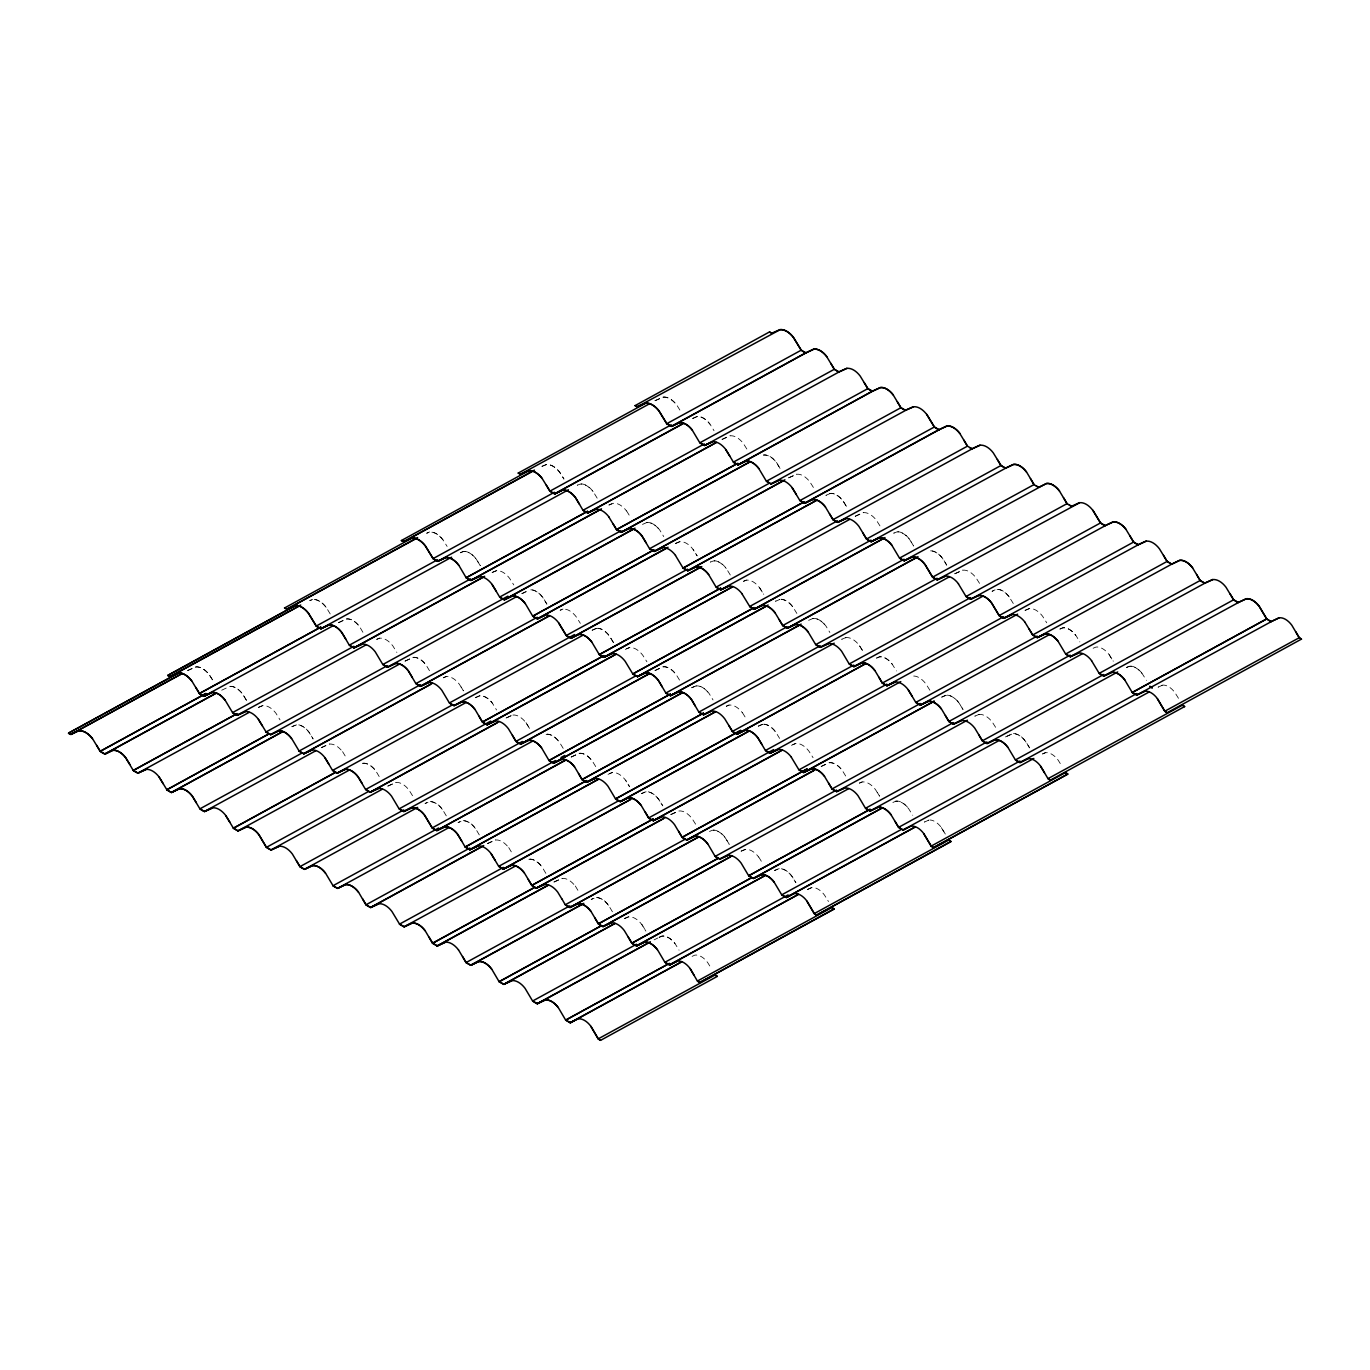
<?xml version="1.0" encoding="UTF-8"?>
<svg xmlns="http://www.w3.org/2000/svg" width="1370" height="1370" viewBox="0 0 1370 1370"><rect width="100%" height="100%" fill="white"/><g stroke="black" fill="none" stroke-linecap="round" stroke-linejoin="round"><path stroke-width="0.75" stroke-dasharray="5 3.75" d="M338.493 622.614L346.37 618.915A17.348 10.275 61.3 0 1 359.471 626.484L363.41 633.111M521.901 593.587L525.566 591.72M405.058 661.042L412.935 657.343A17.348 10.275 61.3 0 1 426.036 664.929L429.974 671.54M655.031 670.444L662.909 666.762A17.348 10.275 61.3 0 1 676.009 674.331L680.017 680.89M571.204 756.959L579.082 753.277A17.348 10.275 61.3 0 1 592.2 760.847L596.207 767.405M821.178 766.378L829.055 762.679A17.348 10.275 61.3 0 1 842.156 770.248L846.18 776.824M338.544 622.751L346.422 619.052A17.193 10.172 61.3 0 1 359.419 626.552M221.717 690.206L229.578 686.507A17.193 10.172 61.3 0 1 242.576 694.008L246.651 700.515M521.953 593.724L528.426 590.641M405.109 661.179L412.986 657.497A17.193 10.172 61.3 0 1 425.984 664.998M655.083 670.598L662.96 666.899A17.193 10.172 61.3 0 1 675.941 674.4M571.256 757.113L579.133 753.414A17.193 10.172 61.3 0 1 592.131 760.915M821.229 766.515L829.107 762.816A17.193 10.172 61.3 0 1 842.105 770.317M654.124 939.854L657.805 937.988M722.058 439.325L730.073 435.694M788.64 477.753L796.638 474.14M321.282 747.575L329.279 743.961M855.205 516.182L863.203 512.568M387.847 786.02L395.844 782.39M954.787 573.688L962.785 570.057M487.429 843.509L495.426 839.878M670.838 814.482L677.414 811.451M553.994 881.938L561.991 878.307M722.127 439.462L730.107 435.848A17.69 10.48 61.3 0 1 743.328 443.469L747.455 449.994M788.692 477.907L796.689 474.277A17.69 10.48 61.3 0 1 809.893 481.897L814.02 488.439M321.333 747.729L329.331 744.098A17.69 10.48 61.3 0 1 342.534 751.736M855.257 516.336L863.254 512.705A17.69 10.48 61.3 0 1 876.457 520.343L880.585 526.868M387.898 786.157L395.896 782.527A17.69 10.48 61.3 0 1 409.099 790.165L413.158 796.741M954.839 573.824L962.836 570.194A17.69 10.48 61.3 0 1 976.039 577.832L980.166 584.356M487.48 843.646L495.478 840.033A17.69 10.48 61.3 0 1 508.681 847.653M670.889 814.619L678.886 811.006A17.69 10.48 61.3 0 1 692.09 818.626L696.217 825.151M554.045 882.075L562.042 878.461A17.69 10.48 61.3 0 1 575.246 886.082M655.014 400.605L663.131 397.06A18.375 10.874 61.3 0 1 676.66 404.869L680.787 411.514M187.656 670.427L195.773 666.882A18.375 10.874 61.3 0 1 209.302 674.691L213.446 681.335L209.233 674.759A18.221 10.789 61.3 0 0 195.824 667.019L187.707 670.581M655.065 400.742L663.183 397.197A18.221 10.789 61.3 0 1 676.592 404.938M1162.205 685.308L1158.078 687.175L1162.154 685.171A16.68 9.881 61.3 0 1 1174.998 692.689L1178.988 699.145M1042.621 754.014L1045.361 752.764A16.68 9.881 61.3 0 1 1058.154 760.144L1062.161 766.601M928.535 820.219L924.407 822.086L928.483 820.082M807.564 889.541L811.691 887.674A16.68 9.881 61.3 0 1 824.466 895.055L828.473 901.511M692.107 956.38L694.847 955.13A16.68 9.881 61.3 0 1 707.639 962.528L711.646 968.984M1042.553 753.877L1045.31 752.627M807.495 889.404L811.639 887.537M692.758 418.518L696.936 416.685A17.193 10.172 61.3 0 1 709.934 424.186M460.474 552.812L463.265 551.596A17.193 10.172 61.3 0 1 476.246 559.097L480.322 565.604M642.479 524.402L646.657 522.587A17.348 10.275 61.3 0 1 659.723 530.002L663.731 536.578M291.964 726.768L296.143 724.953A17.193 10.172 61.3 0 1 309.14 732.453L313.131 738.995L309.209 732.385A17.348 10.275 61.3 0 0 296.091 724.798L291.896 726.631M592.2 630.286L596.395 628.47M475.373 697.741L479.551 695.926A17.193 10.172 61.3 0 1 492.549 703.426L496.539 709.968M893.839 533.204L896.631 531.988A17.193 10.172 61.3 0 1 909.629 539.489L913.619 546.031L909.697 539.42A17.348 10.275 61.3 0 0 896.579 531.834L893.788 533.067M775.608 601.259L779.804 599.443L775.54 601.122M808.625 620.336L812.821 618.504A17.348 10.275 61.3 0 1 825.87 625.936L829.877 632.495M691.781 687.791L695.977 685.959A17.348 10.275 61.3 0 1 709.026 693.391L713.034 699.95M876.594 658.148L879.386 656.932A17.193 10.172 61.3 0 1 892.367 664.433L896.442 670.94M758.346 726.22L762.542 724.387M641.52 793.675L645.698 791.843A17.193 10.172 61.3 0 1 658.696 799.344L662.772 805.851L658.696 799.344A17.348 10.275 61.3 0 0 645.647 791.706L641.451 793.538M1059.986 629.121L1062.777 627.905A17.348 10.275 61.3 0 1 1075.844 635.337L1079.851 641.913M941.755 697.193L945.951 695.361A17.193 10.172 61.3 0 1 958.932 702.861L963.007 709.369M709.472 831.487L712.263 830.271A17.193 10.172 61.3 0 1 725.261 837.772L729.251 844.331L725.329 837.704A17.348 10.275 61.3 0 0 712.212 830.134M1126.551 667.567L1129.342 666.334A17.193 10.172 61.3 0 1 1142.34 673.835L1146.416 680.342M892.88 802.477L895.672 801.262A17.193 10.172 61.3 0 1 908.67 808.762L912.745 815.253M774.649 870.532L778.828 868.717A17.348 10.275 61.3 0 1 791.894 876.149L795.901 882.708L791.826 876.218A17.193 10.172 61.3 0 0 778.828 868.717L774.581 870.395M659.21 937.388L662.001 936.172A17.193 10.172 61.3 0 1 674.982 943.673M692.672 418.381L696.885 416.548A17.348 10.275 61.3 0 1 709.985 424.118L714.01 430.694M460.406 552.675L463.214 551.459M592.131 630.149L596.344 628.316M475.304 697.604L479.5 695.772A17.348 10.275 61.3 0 1 492.601 703.358M691.713 687.654L694.521 686.421M876.526 658.011L879.334 656.795A17.348 10.275 61.3 0 1 892.435 664.364M758.278 726.083L762.491 724.25M1059.935 628.984L1062.726 627.768A17.193 10.172 61.3 0 1 1075.775 635.406M941.687 697.056L945.899 695.224M1126.5 667.413L1129.308 666.197M659.141 937.251L661.95 936.018A17.348 10.275 61.3 0 1 675.05 943.605L679.058 950.163M609.016 505.085L613.28 503.304A17.69 10.48 61.3 0 1 626.484 510.924M492.19 572.54L496.437 570.759A17.69 10.48 61.3 0 1 509.64 578.38L513.784 584.921M376.767 639.413L379.593 638.214A17.69 10.48 61.3 0 1 392.796 645.835L396.872 652.428M258.502 707.451L262.766 705.67A17.69 10.48 61.3 0 1 275.969 713.29L280.028 719.884M675.598 543.513L679.845 541.732A17.69 10.48 61.3 0 1 693.049 549.353L697.176 555.895L693.049 549.353M443.332 677.842L446.158 676.643A17.69 10.48 61.3 0 1 459.378 684.281L463.437 690.857L459.429 684.195M743.567 581.36L746.41 580.161A17.69 10.48 61.3 0 1 759.614 587.798L763.741 594.323M625.319 649.414L629.566 647.616A17.69 10.48 61.3 0 1 642.77 655.254L646.914 661.779M511.318 715.671L504.742 718.702L511.25 715.534M726.323 706.303L729.148 705.122A17.69 10.48 61.3 0 1 742.352 712.742M608.057 774.358L612.322 772.577A17.69 10.48 61.3 0 1 625.525 780.198L629.583 786.774L625.576 780.129M1025.137 610.421L1029.401 608.64A17.69 10.48 61.3 0 1 1042.604 616.26L1046.731 622.785M791.466 745.331L795.713 743.55A17.69 10.48 61.3 0 1 808.916 751.171L813.061 757.696M1093.123 648.25L1095.966 647.068A17.69 10.48 61.3 0 1 1109.169 654.689L1113.296 661.213M859.452 783.178L862.278 781.979A17.69 10.48 61.3 0 1 875.481 789.599L879.557 796.193L875.55 789.531M741.187 851.215L745.451 849.434A17.69 10.48 61.3 0 1 758.655 857.055M624.36 918.671L628.607 916.89A17.69 10.48 61.3 0 1 641.811 924.51L645.869 931.103M608.948 504.948L611.808 503.749M492.121 572.403L496.385 570.622M376.699 639.259L379.558 638.077M258.433 707.314L262.715 705.533M675.513 543.376L679.794 541.595M562.95 609.051L560.107 610.232L563.001 609.188A17.69 10.48 61.3 0 1 576.205 616.808L580.349 623.35M443.263 677.705L446.123 676.506M743.516 581.222L746.359 580.024M626.672 648.678L629.515 647.479M845.941 637.512L841.677 639.31L845.992 637.667A17.69 10.48 61.3 0 1 859.196 645.287L863.34 651.812L859.196 645.287M726.254 706.167L729.097 704.968M609.41 773.622L612.27 772.423M1025.068 610.284L1029.35 608.486M792.819 744.595L795.662 743.396M979.071 714.386L974.806 716.167L979.122 714.524A17.69 10.48 61.3 0 1 992.325 722.144L996.469 728.686M859.384 783.024L862.244 781.842M741.119 851.078L745.4 849.297M624.292 918.534L628.556 916.753M542.023 466.399L546.339 464.653A18.221 10.789 61.3 0 1 559.748 472.393L563.875 479.021M541.955 466.262L546.288 464.516A18.375 10.874 61.3 0 1 559.816 472.325L563.96 478.969M312.617 599.426L309.723 600.591L312.668 599.563A18.221 10.789 61.3 0 1 326.077 607.304M442.904 539.848A18.221 10.789 61.3 0 0 429.495 532.108L426.618 533.272L429.461 531.971A18.375 10.874 61.3 0 1 442.972 539.78L447.117 546.424M330.204 613.931L326.128 607.235A18.375 10.874 61.3 0 0 314.038 599.375M1109.169 654.689L1113.228 661.282M929.905 690.24L925.76 683.716A17.69 10.48 61.3 0 0 912.557 676.095M759.614 587.781L763.672 594.374M626.535 510.856L630.611 517.466M742.42 712.674L746.496 719.267M758.706 856.986L762.782 863.597M525.994 722.624L530.07 729.234L525.926 722.692A17.69 10.48 61.3 0 0 512.722 715.072M641.879 924.442L645.955 931.052M575.314 886.013L579.304 892.675M508.732 847.585L512.74 854.229M342.586 751.65L346.593 758.312M1013.286 603.485L1009.211 596.977A17.193 10.172 61.3 0 0 996.213 589.477L992.034 591.309L996.161 589.34A17.348 10.275 61.3 0 1 1009.279 596.909M946.721 565.039L942.714 558.481A17.348 10.275 61.3 0 0 929.596 550.911A17.193 10.172 61.3 0 1 942.646 558.549L946.636 565.091M1029.572 747.797L1025.565 741.221A17.348 10.275 61.3 0 0 1012.464 733.652L1004.587 737.351L1012.516 733.806A17.193 10.172 61.3 0 1 1025.496 741.307L1029.504 747.849M962.939 709.42L958.932 702.861A17.348 10.275 61.3 0 0 947.269 695.138M781.123 599.221A17.348 10.275 61.3 0 1 792.853 606.876L796.861 613.435M730.296 575.006L726.288 568.447A17.348 10.275 61.3 0 0 713.188 560.861L710.379 562.094L713.222 561.015A17.193 10.172 61.3 0 1 726.22 568.516M763.861 724.165A17.348 10.275 61.3 0 1 775.591 731.82L779.598 738.396M597.166 498.149L593.159 491.573A17.348 10.275 61.3 0 0 580.041 484.004L577.249 485.22L580.092 484.141A17.193 10.172 61.3 0 1 593.09 491.642M613.452 642.462L609.444 635.903A17.348 10.275 61.3 0 0 597.714 628.231M613.383 642.513L609.376 635.971A17.193 10.172 61.3 0 0 597.748 628.385M546.887 604.033L542.88 597.457A17.348 10.275 61.3 0 0 529.779 589.888A17.193 10.172 61.3 0 1 542.811 597.543L546.818 604.084M480.253 565.656L476.246 559.097A17.348 10.275 61.3 0 0 464.584 551.374M563.19 748.345L559.183 741.787A17.348 10.275 61.3 0 0 546.065 734.217M612.424 911.786L608.486 905.159A17.348 10.275 61.3 0 0 595.385 897.59L591.172 899.422L595.436 897.727A17.193 10.172 61.3 0 1 608.417 905.227M545.859 873.358L541.921 866.731A17.348 10.275 61.3 0 0 528.82 859.161M479.294 834.929L475.356 828.302A17.348 10.275 61.3 0 0 462.255 820.733L458.042 822.565L462.289 820.87A17.193 10.172 61.3 0 1 475.287 828.37M446.278 815.852L442.339 809.242A17.348 10.275 61.3 0 0 429.238 801.673L425.025 803.488L429.272 801.81A17.193 10.172 61.3 0 1 442.27 809.31M362.656 763.227A17.348 10.275 61.3 0 1 375.774 770.813L379.695 777.424M246.566 700.567L242.576 694.008A17.348 10.275 61.3 0 0 229.526 686.37M945.317 834.056L941.378 827.531A16.834 9.967 61.3 0 0 929.836 819.979M941.31 827.6L945.249 834.107M763.501 455.114A17.193 10.172 61.3 0 1 776.499 462.615L780.489 469.174L776.567 462.546A17.348 10.275 61.3 0 0 763.45 454.977M646.657 522.587A17.193 10.172 61.3 0 1 659.655 530.07M781.157 599.358A17.193 10.172 61.3 0 1 792.785 606.944M812.821 618.504A17.193 10.172 61.3 0 1 825.802 626.004M695.977 685.959A17.193 10.172 61.3 0 1 708.958 693.46M763.895 724.302A17.193 10.172 61.3 0 1 775.54 731.888M546.116 734.354A17.193 10.172 61.3 0 1 559.114 741.855M362.707 763.381A17.193 10.172 61.3 0 1 375.705 770.882M528.854 859.298A17.193 10.172 61.3 0 1 541.852 866.799M1130.678 666.111A17.348 10.275 61.3 0 1 1142.409 673.766M895.62 801.107A17.348 10.275 61.3 0 1 908.721 808.677M830.066 493.56L825.887 495.375L830.014 493.405A17.348 10.275 61.3 0 1 843.132 500.992L847.139 507.551L843.064 501.06A17.193 10.172 61.3 0 0 830.066 493.56"/><path stroke-width="1.5" d="M667.704 964.257L565.759 1020.068L570.28 1022.654L577.986 1018.903A16.834 9.967 61.3 0 1 590.898 1026.336L598.21 1038.922L600.505 1040.395L717.315 976.382L715.054 974.909M717.315 976.382L715.02 975.012L598.279 1038.837L590.881 1026.336M578.534 773.553L582.044 779.581L586.737 782.287L594.666 778.52A17.861 10.566 61.3 0 1 607.989 786.209L615.558 798.933L617.921 800.457L620.216 801.484L628.059 797.802A17.348 10.275 61.3 0 1 641.16 805.354L648.609 818.01L650.938 819.517L653.267 820.579L661.231 816.948A17.861 10.566 61.3 0 1 674.554 824.637L682.123 837.361L684.486 838.885L686.815 840.067L694.624 836.231A17.348 10.275 61.3 0 1 707.725 843.783L715.174 856.438L717.503 857.826L719.832 859.007L727.795 855.377A17.861 10.566 61.3 0 1 741.119 863.066L748.688 875.79L751.051 877.314L753.38 878.495L761.24 874.796A17.193 10.172 61.3 0 1 774.238 882.297L781.739 894.867L784.068 896.374L786.346 897.538L794.035 893.634A16.834 9.967 61.3 0 1 806.947 901.083L814.26 913.653L816.554 915.126L950.986 841.454L948.725 839.998M690.103 968.521L697.433 981.108L699.71 982.581L834.142 909.046L831.881 907.454M923.722 833.696L931.172 846.112L933.381 847.67L1067.829 773.999L1065.569 772.543L931.172 846.112L923.774 833.611A16.834 9.967 61.3 0 0 910.879 826.178L903.19 830.083L898.583 827.412L895.072 821.401M1050.225 780.215L1184.656 706.543L1182.379 705.19L1047.999 778.657L1050.225 780.215L1047.999 778.657L1040.618 766.155A16.834 9.967 61.3 0 0 1027.723 758.723L1019.999 762.473L1017.739 761.343L1015.427 759.956L1007.909 747.386A17.348 10.275 61.3 0 0 994.86 739.749L987.016 743.448L982.376 740.879L978.796 734.817M1157.393 698.786L1164.791 711.287L1167.069 712.76L1164.842 711.201L1157.462 698.7A16.834 9.967 61.3 0 0 1144.549 691.251L1136.843 695.018L1134.583 694.008L1132.254 692.501L1124.753 679.931A17.193 10.172 61.3 0 0 1111.755 672.43L1103.895 676.129L1101.566 674.948L1099.202 673.423L1091.582 660.768M1184.656 706.68L1182.413 705.088M1167.069 712.76L1301.5 639.088L1299.239 637.632L1295.763 631.741M641.194 404.903L637.444 406.702L635.063 405.623L769.495 331.934L771.841 333.15L779.975 329.605A18.375 10.874 61.3 0 1 793.487 337.414L801.21 350.103L803.573 351.628L805.903 352.929L813.78 349.23A17.193 10.172 61.3 0 1 826.761 356.731L834.313 369.198L836.59 370.688L838.954 372.006L846.951 368.393A17.69 10.48 61.3 0 1 860.154 376.014L867.826 388.549L870.138 390.056L872.416 391.221L880.345 387.659A17.193 10.172 61.3 0 1 893.326 395.159L900.878 407.626L903.155 409.116L905.467 410.298L913.516 406.821A17.69 10.48 61.3 0 1 926.719 414.442L934.357 427.08L936.703 428.604L939.032 429.786L946.91 426.104A17.193 10.172 61.3 0 1 959.89 433.605L967.443 446.072L969.72 447.545L972.083 448.88L980.081 445.25A17.69 10.48 61.3 0 1 993.284 452.871L1000.956 465.406L1003.268 466.913L1005.546 468.078L1013.423 464.379A17.348 10.275 61.3 0 1 1026.524 471.965L1034.007 484.5M637.444 406.702L780.01 329.742A18.221 10.789 61.3 0 1 793.418 337.482L801.176 350.206L803.573 351.748L805.851 352.792L813.729 349.093A17.348 10.275 61.3 0 1 826.829 356.662M579.493 504.28L575.503 497.738A17.193 10.172 61.3 0 0 562.505 490.237L554.644 493.936L552.315 492.618L549.969 491.128L542.16 478.49A18.375 10.874 61.3 0 0 528.7 470.612L520.6 474.157L518.237 473.078L647.051 402.455M520.6 474.157L649.448 403.808M478.849 576.856L470.852 580.469L468.489 579.27L466.177 577.763L458.71 565.108A17.348 10.275 61.3 0 0 445.61 557.556L437.766 561.238L435.472 560.073L433.143 558.583L425.368 545.859A18.375 10.874 61.3 0 0 411.856 538.067L403.756 541.612L401.393 540.534L528.34 470.938M403.756 541.612L534.437 470.098M401.393 540.534L403.79 541.749L532.622 471.263M594.734 778.657L586.737 782.287L584.374 780.951L582.113 779.496L574.595 766.926A17.193 10.172 61.3 0 0 561.546 759.511L553.668 763.193L551.356 762.028L549.028 760.521L541.578 747.866A17.193 10.172 61.3 0 0 528.529 740.451L520.651 744.133L518.339 742.831L516.028 741.358L508.39 728.703A17.861 10.566 61.3 0 0 495.084 721.031L487.155 724.781L484.774 723.583L482.463 722.093L475.013 709.42A17.348 10.275 61.3 0 0 461.913 701.868L454.087 705.704L451.775 704.522L449.411 702.998L441.825 690.274A17.861 10.566 61.3 0 0 428.519 682.585L420.573 686.353L418.21 685.154L415.898 683.647L408.448 670.992A17.193 10.172 61.3 0 0 395.399 663.577L387.522 667.276L385.193 666.094L382.846 664.57L375.26 651.846A17.861 10.566 61.3 0 0 361.954 644.157L354.008 647.924L351.645 646.726L349.333 645.219L341.883 632.563A17.348 10.275 61.3 0 0 328.766 625.011L320.957 628.847L318.628 627.665L316.299 626.039L308.541 613.315A18.375 10.874 61.3 0 0 295.012 605.523L286.947 609.205L284.549 607.989L413.38 537.365M284.549 607.852L286.929 609.068L417.593 537.554M286.947 609.205L415.778 538.735M296.536 604.838L167.722 675.444L170.12 676.66L178.168 672.978A18.375 10.874 61.3 0 1 191.697 680.77L199.403 693.58L201.801 695.121L204.13 696.303L211.99 692.603A17.193 10.172 61.3 0 1 224.988 700.104M296.536 604.958L167.722 675.444L170.085 676.523L173.853 674.725M170.085 676.523L300.749 605.026M170.12 676.66L298.934 606.191M196.407 802.837L192.399 796.261A17.193 10.172 61.3 0 0 179.35 788.846L171.473 792.545L169.161 791.244L166.849 789.754L159.211 777.115A17.861 10.566 61.3 0 0 145.905 769.426L137.959 773.194L135.596 771.995L133.284 770.488L125.766 757.918A17.193 10.172 61.3 0 0 112.785 750.417L104.908 754.116L102.579 752.935L100.198 751.394L92.492 738.584A18.375 10.874 61.3 0 0 78.963 730.792L70.897 734.474L68.5 733.258L70.88 734.337L182.09 673.475M70.897 734.474L182.141 673.612M635.063 405.623L637.461 406.839L645.527 403.14A18.375 10.874 61.3 0 1 659.056 410.949L666.813 423.673L801.176 350.206M549.969 491.128L671.283 424.803M805.851 352.792L671.454 426.327L666.762 423.741L659.004 411.034A18.221 10.789 61.3 0 0 645.595 403.294M805.903 352.929L671.471 426.481L666.813 423.673M433.143 558.583L554.439 492.258M683.407 423.313L554.61 493.782L549.918 491.213L546.288 485.117M683.459 423.45L554.644 493.936L562.453 490.1A17.348 10.275 61.3 0 1 575.554 497.653L583.003 510.308L585.332 511.815L587.696 513.014L595.693 509.383M316.299 626.039L437.595 559.713M437.766 561.238L568.447 489.741M320.803 627.066L199.455 693.494L195.841 687.432M320.751 627.186L199.403 693.58L204.096 696.148L211.939 692.466A17.348 10.275 61.3 0 1 225.04 700.019L232.558 712.606L234.818 714.181L237.181 715.38L245.11 711.612A17.861 10.566 61.3 0 1 258.433 719.301L266.071 731.94L268.366 733.429L270.661 734.594L278.504 730.895A17.348 10.275 61.3 0 1 291.604 738.447L299.122 751.034L301.383 752.49L303.712 753.671L311.743 750.195M286.929 609.068L295.012 605.523A18.221 10.789 61.3 0 1 308.49 613.4L316.247 626.124L320.94 628.693L451.603 557.196M204.096 696.148L332.944 625.816M96.636 745.246L100.25 751.308L104.891 753.962L216.1 693.1M104.908 754.116L216.152 693.254M846.9 368.239L838.902 371.869L834.279 369.301L699.899 442.767L704.505 445.421L712.52 441.928M704.368 443.914L583.072 510.239L587.662 512.877L595.625 509.246A17.861 10.566 61.3 0 1 608.948 516.935M692.398 430.197A17.348 10.275 61.3 0 0 679.28 422.645L671.454 426.327L679.349 422.782A17.193 10.172 61.3 0 1 692.347 430.283L699.847 442.853L704.522 445.558L838.954 372.006M791.398 757.182A17.861 10.566 61.3 0 0 778.074 749.493L770.128 753.26L767.765 752.062L765.453 750.554L758.004 737.899A17.348 10.275 61.3 0 0 744.886 730.347L737.077 734.166L734.748 733.001L732.453 731.392L724.764 718.822A17.861 10.566 61.3 0 0 711.51 711.064L703.563 714.832L701.2 713.633L698.888 712.126L691.439 699.471A17.193 10.172 61.3 0 0 678.39 692.055L670.512 695.737L668.183 694.573L665.871 693.066L658.422 680.41A17.348 10.275 61.3 0 0 645.304 672.841L637.495 676.677L635.166 675.496L632.82 673.971L625.182 661.333A17.861 10.566 61.3 0 0 611.928 653.576L603.982 657.326L601.618 656.127L599.306 654.637L591.789 642.05A17.348 10.275 61.3 0 0 578.739 634.413L570.93 638.249L568.601 637.067L566.307 635.457L558.669 622.819A17.861 10.566 61.3 0 0 545.363 615.13L537.417 618.897L535.053 617.699L532.742 616.192L525.275 603.536A17.348 10.275 61.3 0 0 512.174 595.984L504.365 599.82L502.036 598.639L499.69 597.115L492.104 584.391A17.861 10.566 61.3 0 0 478.798 576.702L470.818 580.332L466.228 577.695L587.559 511.267M466.177 577.763L587.524 511.37M587.662 512.877L716.459 442.39L587.696 513.014M470.698 578.825L349.384 645.15L353.991 647.787L362.005 644.311M470.818 580.332L601.499 508.818M470.852 580.469L599.683 509.983M353.854 646.28L232.558 712.606L237.147 715.243L245.179 711.766M353.991 647.787L484.655 576.273M354.008 647.924L482.839 577.438M133.335 770.419L237.147 713.582L133.284 770.488L137.942 773.057L145.956 769.58M237.147 715.243L365.995 644.893M137.942 773.057L249.203 712.331M893.394 395.091A17.348 10.275 61.3 0 0 880.293 387.522L872.416 391.221L867.792 388.652L733.412 462.118L725.775 449.48A17.861 10.566 61.3 0 0 712.468 441.791L704.505 445.421M736.05 464.173L616.586 529.573L612.955 523.597M737.882 463.265L616.517 529.659L608.896 517.021M738.019 464.755L872.416 391.221L738.036 464.909L733.361 462.204L738.019 464.755L745.862 461.073A17.348 10.275 61.3 0 1 758.963 468.626M621.038 530.721L499.742 597.029L504.331 599.683L512.243 596.121A17.193 10.172 61.3 0 1 525.224 603.622M662.258 547.829L654.261 551.442L651.897 550.243L649.568 548.736L642.119 536.081A17.348 10.275 61.3 0 0 629.018 528.529L621.209 532.365L616.586 529.573L621.175 532.228L749.972 461.741M621.209 532.365L750.024 461.878M507.928 596.138L382.898 664.484L387.505 667.139L395.331 663.44A17.348 10.275 61.3 0 1 408.448 670.992L412.387 677.636M504.331 599.683L635.012 528.169M504.365 599.82L633.197 529.334M266.071 731.94L387.367 665.632M387.505 667.139L516.353 596.789M166.849 789.754L268.794 733.943L166.798 789.839L171.473 792.545L282.717 731.683M270.661 734.594L399.458 664.107M282.665 731.546L171.456 792.408L179.282 788.709A17.348 10.275 61.3 0 1 192.399 796.261L199.9 808.848L202.161 810.423L204.524 811.622L212.521 808.009M913.465 406.684L905.467 410.298L900.843 407.746L766.464 481.212L771.104 483.987L779.085 480.373M769.067 483.37L649.637 548.668L654.226 551.305L662.189 547.675A17.861 10.566 61.3 0 1 675.513 555.364M738.036 464.909L745.914 461.21A17.193 10.172 61.3 0 1 758.912 468.711L766.412 481.281L771.07 483.85L905.519 410.435M532.742 616.192L654.089 549.798L532.793 616.123L537.4 618.76L545.363 615.13M654.226 551.305L784.907 479.791M654.261 551.442L783.075 480.956M537.263 617.253L415.949 683.579L420.556 686.216L428.519 682.585M537.4 618.76L668.063 547.246M537.417 618.897L666.248 548.428M299.122 751.034L420.419 684.709M549.353 615.729L420.556 686.216L549.404 615.883M301.811 753.14L199.9 808.848L204.507 811.485L212.47 807.855A17.861 10.566 61.3 0 1 225.793 815.544L229.869 822.154M432.509 683.185L303.712 753.671L299.054 751.102M430.694 684.349L303.746 753.808L311.675 750.058A17.861 10.566 61.3 0 1 324.998 757.73L332.567 770.454L334.931 771.978L337.26 773.159L345.12 769.46A17.193 10.172 61.3 0 1 358.118 776.961L365.619 789.548L367.948 791.038L370.311 792.254L378.24 788.486A17.861 10.566 61.3 0 1 391.563 796.175L399.132 808.882L401.496 810.423L403.825 811.588L411.685 807.906A17.193 10.172 61.3 0 1 424.683 815.407L432.252 827.891L434.513 829.484L436.842 830.648L444.702 826.966A17.348 10.275 61.3 0 1 457.751 834.381L465.201 847.037L467.53 848.544L469.893 849.742L477.89 846.112M204.507 811.485L315.768 750.76M959.959 433.519A17.348 10.275 61.3 0 0 946.858 425.95L938.981 429.649L934.391 426.978L799.977 500.547L804.584 503.201L812.478 499.639A17.193 10.172 61.3 0 1 825.476 507.14L833.046 519.641L835.306 521.097L837.635 522.278L845.598 518.648A17.861 10.566 61.3 0 1 858.921 526.337L866.542 538.992L868.854 540.585L871.183 541.766L878.992 537.93A17.348 10.275 61.3 0 1 892.093 545.483M802.615 502.619L683.15 568.002L687.74 570.656L695.635 567.094A17.193 10.172 61.3 0 1 708.632 574.595L716.133 587.165L718.462 588.672L720.826 589.871L728.823 586.257M675.461 555.449L683.082 568.088L804.447 501.694M938.981 429.649L804.584 503.201L799.926 500.632L792.339 487.908M939.032 429.786L804.601 503.338L812.427 499.502A17.348 10.275 61.3 0 1 825.528 507.054M566.307 635.457L687.603 569.149M574.51 634.567L449.463 702.93L454.069 705.567L461.913 701.868A17.193 10.172 61.3 0 1 474.962 709.506M558.617 622.905L566.255 635.543L570.896 638.112L701.577 566.598M570.93 638.249L701.628 566.752M452.066 705.088L332.636 770.385L337.225 773.022L345.069 769.323A17.348 10.275 61.3 0 1 358.169 776.893L362.194 783.469M454.069 705.567L582.918 635.218M225.725 815.629L233.414 828.182L335.359 772.389M325.478 873.204A17.193 10.172 61.3 0 0 312.48 865.703L304.602 869.402L302.291 868.22L299.927 866.696L292.341 853.972A17.861 10.566 61.3 0 0 279.035 846.3L271.089 850.051L268.725 848.852L266.414 847.362L258.964 834.69A17.348 10.275 61.3 0 0 245.864 827.137L238.037 830.973L233.362 828.268L335.325 772.492M337.225 773.022L466.023 702.536M233.414 828.182L238.02 830.837L349.281 770.111M833.046 519.641L967.408 446.175L963.898 440.147M837.498 520.771L716.202 587.096L720.791 589.734L728.754 586.12A17.861 10.566 61.3 0 1 742.078 593.792M837.635 522.278L972.083 448.88M611.979 653.713L603.964 657.189L599.358 654.552L720.688 588.124M599.306 654.637L720.654 588.227M720.791 589.734L849.657 519.401M603.964 657.189L732.762 586.702L603.982 657.326M490.717 721.099L365.687 789.462L370.277 792.1L378.308 788.623M478.952 716.065L482.463 722.093L487.121 724.644L615.918 654.158M487.155 724.781L615.969 654.312M238.02 830.837L245.915 827.274A17.193 10.172 61.3 0 1 258.913 834.775L266.414 847.362L368.376 791.569M370.277 792.1L499.074 721.613M370.311 792.254L497.259 722.778M266.465 847.276L271.072 849.914L382.333 789.206M862.929 533.016L866.491 539.061L1000.922 465.526L1005.597 468.215L1013.475 464.533A17.193 10.172 61.3 0 1 1026.472 472.033M871.012 540.122L749.715 606.448L742.026 593.878M866.542 538.992L871.149 541.629L1005.597 468.215M632.82 673.971L754.168 607.578L632.871 673.903L637.461 676.54L645.373 672.995A17.193 10.172 61.3 0 1 658.353 680.496L662.361 687.038M775.249 612.955A17.348 10.275 61.3 0 0 762.148 605.386L754.339 609.222L749.647 606.516L754.305 609.085L884.969 537.571M754.339 609.222L883.153 538.735M516.028 741.358L635.474 676.061M637.461 676.54L768.142 605.026M637.495 676.677L766.327 606.208M522.364 741.478L399.201 808.814L403.79 811.451L411.634 807.752A17.348 10.275 61.3 0 1 424.734 815.321L432.184 827.977L434.513 829.347L436.807 830.511L444.651 826.812A17.193 10.172 61.3 0 1 457.7 834.467L461.69 841.009M649.431 673.509L520.634 743.996L515.976 741.427L512.414 735.382M649.483 673.663L520.651 744.133L528.477 740.297A17.348 10.275 61.3 0 1 541.578 747.866M296.434 860.583L299.979 866.628L403.756 809.893M403.79 811.451L532.639 741.119M299.979 866.628L304.585 869.265L417.644 807.392M1067.024 503.561L1059.489 491.094A17.193 10.172 61.3 0 0 1046.492 483.593L1038.614 487.292L1033.973 484.603L899.611 558.069L904.183 560.827L912.009 556.991A17.348 10.275 61.3 0 1 925.11 564.56L932.627 577.13L934.888 578.585L937.251 579.921L945.249 576.29M754.305 609.085L762.217 605.523A17.193 10.172 61.3 0 1 775.197 613.024L782.767 625.525L904.063 559.217M871.149 541.629L879.043 538.067A17.193 10.172 61.3 0 1 892.041 545.568L899.542 558.155L904.166 560.69L1046.44 483.439A17.348 10.275 61.3 0 1 1059.541 491.025M787.219 626.672L665.923 692.98L670.478 695.6L678.321 691.901A17.348 10.275 61.3 0 1 691.439 699.471L695.378 706.098M782.767 625.525L787.322 628.145L917.986 556.648M779.205 619.582L782.715 625.611L787.356 628.282L916.17 557.813M670.427 694.025L549.096 760.436L553.651 763.056L561.495 759.357A17.348 10.275 61.3 0 1 574.595 766.926M549.028 760.521L670.392 694.128M801.159 624.103L670.478 695.6L799.344 625.268M432.252 827.891L555.415 760.555M561.015 757.49L564.748 755.452M553.651 763.056L682.448 692.569M553.668 763.193L682.5 692.723M438.657 827.977L333.047 885.705L325.529 873.135A17.348 10.275 61.3 0 0 312.428 865.566L304.585 869.265M565.604 760.025L436.807 830.511L565.656 760.179M378.668 903.926L370.688 907.557L368.325 906.358L365.995 904.851L358.546 892.195A17.348 10.275 61.3 0 0 345.445 884.626L337.619 888.462L332.978 885.791L337.602 888.325L448.863 827.617M932.627 577.13L1066.99 503.663L1071.614 506.232L1079.611 502.602M937.08 578.277L815.784 644.585L820.373 647.222L828.336 643.609A17.861 10.566 61.3 0 1 841.659 651.298L849.229 664.022L851.592 665.546L853.921 666.71L861.798 663.029A17.348 10.275 61.3 0 1 874.831 670.444L882.348 683.013L884.609 684.606L886.972 685.805L894.901 682.037A17.861 10.566 61.3 0 1 908.224 689.726L915.811 702.45L918.157 703.974L920.486 705.156L928.295 701.32A17.348 10.275 61.3 0 1 941.395 708.872L948.913 721.459L951.174 722.915L953.503 724.096L961.534 720.603A17.861 10.566 61.3 0 1 974.789 728.155L982.427 740.793L984.722 742.283L987.051 743.585L994.928 739.886A17.193 10.172 61.3 0 1 1007.909 747.386M904.166 560.69L912.06 557.145A17.193 10.172 61.3 0 1 925.058 564.645L932.559 577.215L937.217 579.767L1079.663 502.739A17.69 10.48 61.3 0 1 1092.866 510.376L1100.504 523.015L1102.85 524.539L1105.179 525.72L1113.005 521.884A17.348 10.275 61.3 0 1 1126.106 529.454M820.236 645.732L698.94 712.04L703.546 714.678L711.51 711.064M820.373 647.222L949.239 576.89M582.113 779.496L703.444 713.085M582.044 779.581L703.409 713.188M703.546 714.678L834.21 643.181M586.6 780.54L465.269 846.951L469.859 849.606L477.822 845.975A17.861 10.566 61.3 0 1 491.145 853.664L498.714 866.388L501.077 867.912L503.406 869.094L511.215 865.258A17.348 10.275 61.3 0 1 524.316 872.81L531.834 885.38L534.094 886.972L536.458 888.171L544.455 884.54A17.861 10.566 61.3 0 1 557.71 892.093L561.717 898.754M465.201 847.037L586.565 780.643M715.5 711.664L586.702 782.133L715.551 711.801M362.57 898.771L366.064 904.765L469.824 848.047M469.859 849.606L598.673 779.119L469.893 849.742M366.064 904.765L370.653 907.402L483.713 845.53M370.688 907.557L481.915 846.694M1212.758 579.459L1204.744 583.089L1202.449 581.908L1200.154 580.418L1192.619 567.951A17.193 10.172 61.3 0 0 1179.621 560.45L1171.744 564.149L1169.432 562.847L1167.103 561.34L1159.431 548.805A17.69 10.48 61.3 0 0 1146.228 541.184L1138.23 544.798L1135.867 543.599L1133.589 541.989L1126.054 529.522A17.193 10.172 61.3 0 0 1113.056 522.021L1105.128 525.566L1100.538 522.912L966.124 596.481L970.731 599.118L978.625 595.573A17.193 10.172 61.3 0 1 991.623 603.074L999.192 615.558L1001.453 617.014L1003.782 618.212L1011.745 614.582A17.861 10.566 61.3 0 1 1025.068 622.271M970.594 597.611L849.297 663.936L853.887 666.573L861.73 662.874A17.193 10.172 61.3 0 1 874.779 670.529M958.435 583.911L966.073 596.567L970.765 599.255L1105.179 525.72M732.453 731.392L853.75 665.084M853.887 666.573L982.752 596.241M641.109 805.44A17.193 10.172 61.3 0 0 628.111 797.939L620.233 801.638L615.61 798.847L740.69 730.381M615.558 798.933L740.656 730.484M728.823 725.415L732.402 731.477L737.06 734.029L865.857 663.542L737.077 734.166M618.212 801.005L498.783 866.302L503.372 868.94L511.267 865.395A17.193 10.172 61.3 0 1 524.265 872.895M620.216 801.484L749.013 730.998M620.233 801.638L749.065 731.152M370.653 907.402L378.617 903.789A17.861 10.566 61.3 0 1 391.94 911.478L399.56 924.116L503.338 867.398M503.372 868.94L632.169 798.47M503.406 869.094L630.354 799.635M399.56 924.116L404.167 926.754L515.428 866.045M999.192 615.558L1133.555 542.092L1138.179 544.661L1146.193 541.03M878.786 677.071L882.297 683.099L1003.645 616.706M1003.782 618.212L1138.23 544.798M886.801 684.161L765.505 750.469L770.111 753.123L778.126 749.63M882.348 683.013L886.938 685.668L1017.619 614.154M645.184 811.93L648.678 817.924L773.707 749.578M770.111 753.123L900.775 681.609M653.267 820.579L782.064 750.092M648.678 817.924L653.302 820.716L782.116 750.229M429.135 937.2L432.629 943.194L534.574 887.383M404.167 926.754L412.01 923.055A17.348 10.275 61.3 0 1 425.111 930.624L432.56 943.279L534.523 887.486M528.272 879.437L531.783 885.465L536.423 888.034L665.238 817.547M536.458 888.171L663.422 818.712M432.629 943.194L437.218 945.848L548.428 884.986M432.56 943.279L437.253 945.985L548.479 885.123M1029.075 628.933L1032.638 634.995L1167.069 561.443L1171.744 564.149L1179.57 560.313A17.348 10.275 61.3 0 1 1192.671 567.882M1037.159 636.057L915.862 702.365L920.452 705.002L928.363 701.457A17.193 10.172 61.3 0 1 941.344 708.958M1025.017 622.34L1032.706 634.909L1037.295 637.547L1171.744 564.149M920.315 703.512L799.018 769.82L803.625 772.457L811.519 768.912A17.193 10.172 61.3 0 1 824.517 776.413L832.069 788.914L834.347 790.37L836.676 791.552L844.691 788.075A17.861 10.566 61.3 0 1 857.962 795.61L865.532 808.334L867.878 809.858L870.207 811.04L878.084 807.341A17.193 10.172 61.3 0 1 891.082 814.842L898.634 827.343L903.155 829.929L906.752 828.045M920.452 705.002L1049.317 634.67M678.629 831.247L682.174 837.275L807.255 768.81L682.123 837.361M684.777 839.433L565.348 904.731L569.937 907.385L577.78 903.686A17.348 10.275 61.3 0 1 590.881 911.238L598.399 923.825L600.659 925.401L603.023 926.6L611.02 922.986M815.578 769.443L686.781 839.913L682.174 837.275M813.763 770.608L686.815 840.067L694.676 836.368A17.193 10.172 61.3 0 1 707.673 843.869M462.58 956.517L466.125 962.545L569.903 905.827M569.937 907.385L698.734 836.899L569.971 907.522L565.279 904.817L561.786 898.703M466.125 962.545L470.732 965.182L583.791 903.309M458.505 949.889L466.074 962.63L470.766 965.336L581.993 904.474M1301.483 639.225L1299.205 637.735L1291.824 625.234A16.68 9.881 61.3 0 0 1279.049 617.853L1271.24 621.483L1269.014 620.336L1266.719 618.846L1259.253 606.311A17.348 10.275 61.3 0 0 1246.135 598.741L1238.309 602.577L1235.997 601.396L1233.634 599.872L1225.996 587.233A17.69 10.48 61.3 0 0 1212.793 579.613L1204.812 583.226L1200.12 580.52L1065.757 653.987L1070.347 656.641L1078.31 653.01A17.861 10.566 61.3 0 1 1091.633 660.7M948.913 721.459L1070.21 655.134M1070.347 656.641L1204.812 583.226M832.069 788.914L953.383 722.589M945.351 715.5L948.862 721.528L953.537 724.233L1082.368 653.747M836.539 790.045L715.243 856.37L719.866 859.144L727.864 855.531M828.507 782.955L832.018 788.983L836.693 791.689L967.391 720.192M717.863 858.425L598.399 923.825L594.837 917.883M717.829 858.528L598.347 923.894L602.988 926.462L610.951 922.832A17.861 10.566 61.3 0 1 624.275 930.521L631.913 943.159L634.207 944.769L636.536 945.951L644.414 942.252A17.193 10.172 61.3 0 1 657.394 949.752M719.832 859.007L848.681 788.658M573.927 1020.907L570.297 1022.808L565.69 1020.136L558.241 1007.481A17.348 10.275 61.3 0 0 545.14 999.929L537.331 1003.765L535.002 1002.583L532.639 1001.059L525.07 988.335A17.861 10.566 61.3 0 0 511.746 980.646L503.817 984.413L499.125 981.708L601.139 925.829L499.125 981.708L491.676 969.052A17.348 10.275 61.3 0 0 478.575 961.5L470.732 965.182M602.988 926.462L731.803 855.976M603.023 926.6L729.987 857.14M499.194 981.639L503.783 984.276L614.993 923.414L503.817 984.413M1279.049 617.853L1271.292 621.62L1269.014 620.456L1266.685 618.966L1259.184 606.379A17.193 10.172 61.3 0 0 1246.186 598.878L1238.257 602.44L1233.668 599.769L1099.271 673.338L1103.86 675.975L1111.704 672.293A17.348 10.275 61.3 0 1 1124.804 679.845M982.427 740.793L1103.723 674.485M1103.86 675.975L1238.309 602.577M986.879 741.941L865.583 808.249L870.19 810.903L878.016 807.204A17.348 10.275 61.3 0 1 891.134 814.756M987.016 743.448L1117.697 671.934M774.29 882.211A17.348 10.275 61.3 0 0 761.189 874.659L753.346 878.358L748.756 875.704L870.087 809.293M748.688 875.79L870.053 809.396M870.19 810.903L999.038 740.553M753.346 878.358L882.143 807.872M753.38 878.495L882.194 808.009M636.468 944.255L532.707 1000.973L537.297 1003.628L545.192 1000.066A17.193 10.172 61.3 0 1 558.189 1007.567M628.282 937.183L631.844 943.245L636.502 945.814L765.316 875.327M636.536 945.951L765.368 875.464M537.297 1003.628L650.356 941.738M537.331 1003.765L648.558 942.903M1132.254 692.501L1266.685 618.966M1266.719 618.846L1132.322 692.432L1136.843 695.018L1144.618 691.405M1136.775 693.562L1015.478 759.888L1020.033 762.628L1027.774 758.86M1136.843 695.018L1271.292 621.62M898.634 827.343L1019.948 761.018M1019.999 762.473L1148.848 692.141M901.237 829.501L781.808 894.798L786.329 897.384L789.908 895.5M903.155 829.929L1033.836 758.432M788.127 894.918L664.964 962.254L669.485 964.857L677.208 961.089A16.834 9.967 61.3 0 1 690.103 968.539L693.973 975.115M786.329 897.384L915.126 826.915M786.346 897.538L915.177 827.052M565.69 1020.136L669.519 963.333M669.485 964.857L798.282 894.37M636.502 945.814L644.345 942.115A17.348 10.275 61.3 0 1 657.446 949.667L664.912 962.322L669.519 964.994L798.333 894.507M570.28 1022.654L681.489 961.808M570.297 1022.808L681.541 961.946M1164.842 711.201L1299.205 637.735M933.381 847.67L1067.812 774.136L1065.535 772.646M806.879 901.152L814.328 913.567L948.691 840.101L950.968 841.591L816.554 915.126M834.142 908.909L699.71 982.461L697.484 981.023L831.847 907.557L834.142 909.046M669.519 964.994L677.26 961.226M320.94 628.693L328.766 625.011A17.193 10.172 61.3 0 1 341.832 632.649L345.822 639.191M104.891 753.962L112.717 750.28A17.348 10.275 61.3 0 1 125.835 757.833L129.842 764.409M621.175 532.228L629.07 528.666A17.193 10.172 61.3 0 1 642.068 536.167L646.058 542.726M570.896 638.112L578.739 634.413A17.193 10.172 61.3 0 1 591.789 642.05M787.322 628.145L795.165 624.446A17.348 10.275 61.3 0 1 808.266 632.015M337.602 888.325L345.445 884.626A17.193 10.172 61.3 0 1 358.495 892.281M970.731 599.118L978.574 595.419A17.348 10.275 61.3 0 1 991.674 602.988L999.124 615.644L1001.453 617.151L1003.816 618.349L1011.813 614.719M737.06 734.029L744.886 730.347A17.193 10.172 61.3 0 1 757.935 737.985L761.943 744.526M1037.295 637.547L1045.139 633.865A17.348 10.275 61.3 0 1 1058.239 641.417M787.356 628.282L795.216 624.6A17.193 10.172 61.3 0 1 808.214 632.101L815.732 644.671L818.044 646.178L820.407 647.376L828.405 643.746M569.971 907.522L577.849 903.823A17.193 10.172 61.3 0 1 590.83 911.324M470.766 965.336L478.627 961.637A17.193 10.172 61.3 0 1 491.624 969.138M771.07 483.85L779.033 480.219A17.861 10.566 61.3 0 1 792.357 487.908M487.121 724.644L495.135 721.168M271.072 849.914L279.086 846.437M937.217 579.767L945.18 576.154A17.861 10.566 61.3 0 1 958.503 583.843M886.938 685.668L894.97 682.174M536.423 888.034L544.387 884.404M437.218 945.848L445.181 942.217A17.861 10.566 61.3 0 1 458.505 949.907M953.503 724.096L961.483 720.466M836.676 791.552L844.639 787.921M503.783 984.276L511.815 980.8M653.302 820.716L661.299 817.085M437.253 945.985L445.25 942.354M70.88 734.337L74.631 732.539M403.79 541.749L407.592 539.951M845.667 518.802L837.669 522.415L832.977 519.71L829.466 513.699M1078.378 653.147L1070.381 656.778L1068.018 655.579L1065.689 654.072L1058.188 641.503A17.193 10.172 61.3 0 0 1045.19 634.002L1037.33 637.701L1032.638 634.995M980.029 445.113L972.032 448.726L969.72 447.545M1036.285 486.11L1038.614 487.292M769.495 332.071L771.892 333.287M1069.302 505.17L1071.665 506.369M518.237 473.078L520.634 474.294L528.751 470.749A18.221 10.789 61.3 0 1 542.16 478.49M931.172 846.112L933.398 847.55M814.328 913.567L816.554 915.006M598.279 1038.837L600.505 1040.275M1149.841 686.421L1152.17 687.911M1149.875 686.319L1152.17 687.791M683.082 568.088L687.774 570.793L816.588 500.307L687.74 570.656L695.583 566.957A17.348 10.275 61.3 0 1 708.684 574.51M266.003 732.025L270.695 734.731L278.555 731.032A17.193 10.172 61.3 0 1 291.553 738.533M399.509 924.202L404.184 926.891L412.062 923.209A17.193 10.172 61.3 0 1 425.06 930.709M1092.935 510.291L1100.538 522.912M926.788 414.374L934.391 426.978M792.288 487.994L796.364 494.57M908.173 689.795L912.232 696.388M725.723 449.548L729.799 456.142M791.329 757.25L798.967 769.906L803.642 772.611L934.34 701.097L803.625 772.457L811.451 768.775A17.348 10.275 61.3 0 1 824.569 776.328M492.053 584.476L496.111 591.052M491.094 853.733L495.152 860.326M324.947 757.815L329.005 764.409M258.365 719.387L262.441 725.963M159.16 777.201L163.218 783.777M1040.566 766.241L1044.488 772.748M1230.072 593.827L1233.634 599.872M1163.507 555.381L1167.069 561.443M997.343 459.464L1000.922 465.526M864.213 382.607L867.792 388.652M1196.609 574.51L1200.12 580.52M1130.044 536.081L1133.555 542.092M1063.48 497.635L1066.99 503.663M1030.463 478.575L1033.973 484.603M897.333 401.718L900.843 407.746M830.768 363.29L834.279 369.301M411.908 538.204A18.221 10.789 61.3 0 1 425.317 545.945L433.074 558.669L435.472 560.21L437.801 561.392L445.678 557.693A17.193 10.172 61.3 0 1 458.659 565.193M178.237 673.115A18.221 10.789 61.3 0 1 191.646 680.856M79.032 730.929A18.221 10.789 61.3 0 1 92.441 738.67M179.744 672.259L68.5 733.121L179.744 672.396M205.894 693.46L100.25 751.308L205.86 693.562M603.862 655.579L482.514 722.007L603.827 655.682M653.165 818.969L531.834 885.38L653.13 819.072M751.376 877.776L631.913 943.159L751.342 877.879"/></g></svg>
